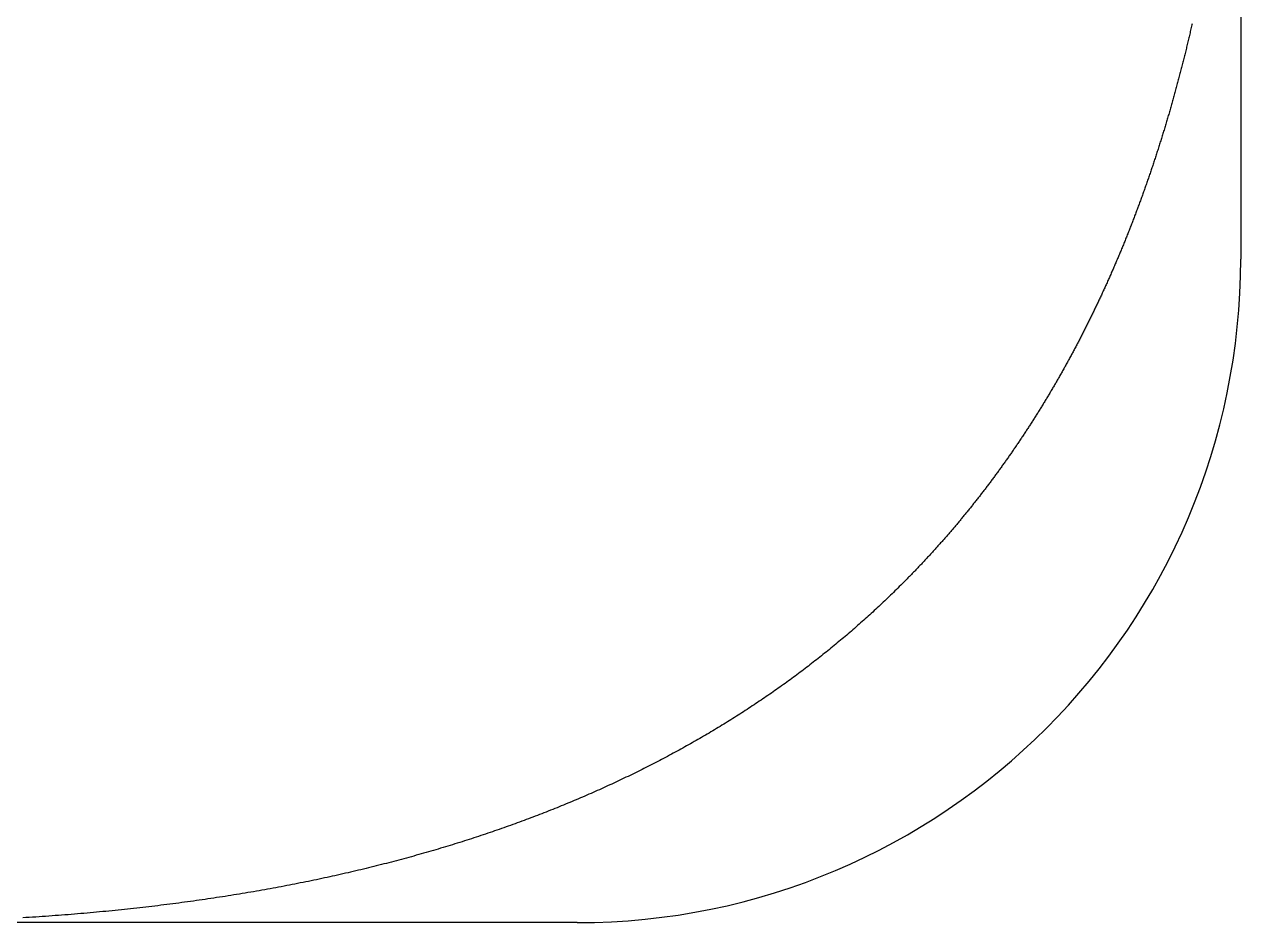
# Model space of a CAD drawing. Extents: x -14 to 315, y -179 to 16.
# Drawn here: x 51.75 to 73.75, y -178.5 to -162.26 of the extents above; entities that cross this region are included whole.
import ezdxf

# ---------------------------------------------------------------- set-up
doc = ezdxf.new("R2010")
doc.units = 0
doc.layers.add('BLACK', color=7, linetype='CONTINUOUS')

msp = doc.modelspace()

# ---------------------------------------------------------------- linework, layer by layer
at = {"layer": 'BLACK', "linetype": 'CONTINUOUS'}
for p, q in [((73.75, -125.5), (73.75, -166.5)), ((72.844681, -162.362468), (72.839236, -162.385985)), ((72.850109, -162.338933), (72.844681, -162.362468)), ((72.855525, -162.315366), (72.850109, -162.338933)), ((72.860923, -162.291782), (72.855525, -162.315366)), ((72.866309, -162.268165), (72.860923, -162.291782)), ((72.871678, -162.244531), (72.866309, -162.268165)), ((72.789577, -162.596492), (72.783984, -162.619763)), ((72.795153, -162.573204), (72.789577, -162.596492)), ((72.800715, -162.549884), (72.795153, -162.573204)), ((72.806262, -162.526547), (72.800715, -162.549884)), ((72.811795, -162.503178), (72.806262, -162.526547)), ((72.817312, -162.479792), (72.811795, -162.503178)), ((72.822816, -162.456374), (72.817312, -162.479792)), ((72.828304, -162.432938), (72.822816, -162.456374)), ((72.833778, -162.40947), (72.828304, -162.432938)), ((72.839236, -162.385985), (72.833778, -162.40947)), ((72.738725, -162.805021), (72.733003, -162.828065)), ((72.744434, -162.781946), (72.738725, -162.805021)), ((72.750128, -162.758853), (72.744434, -162.781946)), ((72.755808, -162.735729), (72.750128, -162.758853)), ((72.761472, -162.712587), (72.755808, -162.735729)), ((72.767123, -162.689414), (72.761472, -162.712587)), ((72.772757, -162.666224), (72.767123, -162.689414)), ((72.778379, -162.643002), (72.772757, -162.666224)), ((72.783984, -162.619763), (72.778379, -162.643002)), ((72.680837, -163.03441), (72.674969, -163.057213)), ((72.686692, -163.011576), (72.680837, -163.03441)), ((72.692531, -162.988725), (72.686692, -163.011576)), ((72.698357, -162.965843), (72.692531, -162.988725)), ((72.704167, -162.942944), (72.698357, -162.965843)), ((72.709964, -162.920014), (72.704167, -162.942944)), ((72.715744, -162.897066), (72.709964, -162.920014)), ((72.721512, -162.874088), (72.715744, -162.897066)), ((72.727264, -162.851092), (72.721512, -162.874088)), ((72.733003, -162.828065), (72.727264, -162.851092)), ((72.6275, -163.238804), (72.6215, -163.261398)), ((72.633483, -163.216192), (72.6275, -163.238804)), ((72.639454, -163.193549), (72.633483, -163.216192)), ((72.645408, -163.170889), (72.639454, -163.193549)), ((72.65135, -163.148199), (72.645408, -163.170889)), ((72.657276, -163.125492), (72.65135, -163.148199)), ((72.663189, -163.102754), (72.657276, -163.125492)), ((72.669085, -163.079999), (72.663189, -163.102754)), ((72.674969, -163.057213), (72.669085, -163.079999)), ((72.566867, -163.463654), (72.560724, -163.486013)), ((72.572994, -163.441278), (72.566867, -163.463654)), ((72.579108, -163.418873), (72.572994, -163.441278)), ((72.585206, -163.39645), (72.579108, -163.418873)), ((72.591292, -163.373997), (72.585206, -163.39645)), ((72.597362, -163.351528), (72.591292, -163.373997)), ((72.603419, -163.329028), (72.597362, -163.351528)), ((72.60946, -163.30651), (72.603419, -163.329028)), ((72.615488, -163.283963), (72.60946, -163.30651)), ((72.6215, -163.261398), (72.615488, -163.283963)), ((72.504803, -163.686154), (72.498518, -163.708279)), ((72.511073, -163.664012), (72.504803, -163.686154)), ((72.51733, -163.641841), (72.511073, -163.664012)), ((72.523571, -163.619652), (72.51733, -163.641841)), ((72.5298, -163.597434), (72.523571, -163.619652)), ((72.536012, -163.575199), (72.5298, -163.597434)), ((72.542212, -163.552935), (72.536012, -163.575199)), ((72.548396, -163.530653), (72.542212, -163.552935)), ((72.554568, -163.508341), (72.548396, -163.530653)), ((72.560724, -163.486013), (72.554568, -163.508341)), ((72.441319, -163.906329), (72.434892, -163.928223)), ((72.44773, -163.884419), (72.441319, -163.906329)), ((72.454129, -163.862479), (72.44773, -163.884419)), ((72.460512, -163.840522), (72.454129, -163.862479)), ((72.466883, -163.818537), (72.460512, -163.840522)), ((72.473237, -163.796534), (72.466883, -163.818537)), ((72.47958, -163.774502), (72.473237, -163.796534)), ((72.485906, -163.752453), (72.47958, -163.774502)), ((72.49222, -163.730374), (72.485906, -163.752453)), ((72.498518, -163.708279), (72.49222, -163.730374)), ((72.376423, -164.124206), (72.369856, -164.145871)), ((72.382975, -164.102524), (72.376423, -164.124206)), ((72.389515, -164.080813), (72.382975, -164.102524)), ((72.396039, -164.059086), (72.389515, -164.080813)), ((72.402551, -164.037329), (72.396039, -164.059086)), ((72.409046, -164.015556), (72.402551, -164.037329)), ((72.41553, -163.993754), (72.409046, -164.015556)), ((72.421997, -163.971935), (72.41553, -163.993754)), ((72.428453, -163.950088), (72.421997, -163.971935)), ((72.434892, -163.928223), (72.428453, -163.950088)), ((72.310125, -164.339808), (72.303418, -164.361247)), ((72.316817, -164.318353), (72.310125, -164.339808)), ((72.323497, -164.296869), (72.316817, -164.318353)), ((72.330161, -164.275368), (72.323497, -164.296869)), ((72.336812, -164.253839), (72.330161, -164.275368)), ((72.343448, -164.232293), (72.336812, -164.253839)), ((72.350072, -164.210718), (72.343448, -164.232293)), ((72.35668, -164.189127), (72.350072, -164.210718)), ((72.363276, -164.167507), (72.35668, -164.189127)), ((72.369856, -164.145871), (72.363276, -164.167507)), ((72.235586, -164.574378), (72.228728, -164.595566)), ((72.242433, -164.553163), (72.235586, -164.574378)), ((72.249264, -164.531931), (72.242433, -164.553163)), ((72.256082, -164.51067), (72.249264, -164.531931)), ((72.262886, -164.489394), (72.256082, -164.51067)), ((72.269677, -164.468089), (72.262886, -164.489394)), ((72.276452, -164.446768), (72.269677, -164.468089)), ((72.283215, -164.425419), (72.276452, -164.446768)), ((72.289963, -164.404052), (72.283215, -164.425419)), ((72.296698, -164.382658), (72.289963, -164.404052)), ((72.303418, -164.361247), (72.296698, -164.382658)), ((72.16637, -164.785288), (72.159373, -164.806255)), ((72.173355, -164.764293), (72.16637, -164.785288)), ((72.180324, -164.743282), (72.173355, -164.764293)), ((72.187281, -164.722244), (72.180324, -164.743282)), ((72.194222, -164.701189), (72.187281, -164.722244)), ((72.201152, -164.680106), (72.194222, -164.701189)), ((72.208066, -164.659007), (72.201152, -164.680106)), ((72.214967, -164.63788), (72.208066, -164.659007)), ((72.221854, -164.616737), (72.214967, -164.63788)), ((72.228728, -164.595566), (72.221854, -164.616737)), ((72.088642, -165.014749), (72.081493, -165.035481)), ((72.095776, -164.994), (72.088642, -165.014749)), ((72.102898, -164.973225), (72.095776, -164.994)), ((72.110005, -164.952432), (72.102898, -164.973225)), ((72.117099, -164.931613), (72.110005, -164.952432)), ((72.124178, -164.910777), (72.117099, -164.931613)), ((72.131246, -164.889914), (72.124178, -164.910777)), ((72.138297, -164.869035), (72.131246, -164.889914)), ((72.145337, -164.848128), (72.138297, -164.869035)), ((72.152361, -164.827205), (72.145337, -164.848128)), ((72.159373, -164.806255), (72.152361, -164.827205)), ((72.016542, -165.221073), (72.009256, -165.24159)), ((72.023813, -165.20054), (72.016542, -165.221073)), ((72.031071, -165.179981), (72.023813, -165.20054)), ((72.038315, -165.159405), (72.031071, -165.179981)), ((72.045546, -165.138802), (72.038315, -165.159405)), ((72.052762, -165.118184), (72.045546, -165.138802)), ((72.059966, -165.097538), (72.052762, -165.118184)), ((72.067155, -165.076876), (72.059966, -165.097538)), ((72.074332, -165.056187), (72.067155, -165.076876)), ((72.081493, -165.035481), (72.074332, -165.056187)), ((71.935658, -165.445554), (71.928225, -165.465831)), ((71.94308, -165.425251), (71.935658, -165.445554)), ((71.950486, -165.404932), (71.94308, -165.425251)), ((71.957881, -165.384586), (71.950486, -165.404932)), ((71.96526, -165.364224), (71.957881, -165.384586)), ((71.972628, -165.343836), (71.96526, -165.364224)), ((71.97998, -165.323432), (71.972628, -165.343836)), ((71.98732, -165.303001), (71.97998, -165.323432)), ((71.994645, -165.282553), (71.98732, -165.303001)), ((72.001958, -165.26208), (71.994645, -165.282553)), ((72.009256, -165.24159), (72.001958, -165.26208)), ((71.853137, -165.667465), (71.845553, -165.687515)), ((71.860706, -165.647398), (71.853137, -165.667465)), ((71.868263, -165.627306), (71.860706, -165.647398)), ((71.875804, -165.607198), (71.868263, -165.627306)), ((71.883334, -165.587064), (71.875804, -165.607198)), ((71.890849, -165.566914), (71.883334, -165.587064)), ((71.898352, -165.546738), (71.890849, -165.566914)), ((71.905839, -165.526545), (71.898352, -165.546738)), ((71.913315, -165.506327), (71.905839, -165.526545)), ((71.920776, -165.486092), (71.913315, -165.506327)), ((71.928225, -165.465831), (71.920776, -165.486092)), ((71.768983, -165.886845), (71.761253, -165.906662)), ((71.776702, -165.867003), (71.768983, -165.886845)), ((71.784405, -165.847145), (71.776702, -165.867003)), ((71.792096, -165.827262), (71.784405, -165.847145)), ((71.799772, -165.807363), (71.792096, -165.827262)), ((71.807437, -165.787438), (71.799772, -165.807363)), ((71.815087, -165.767497), (71.807437, -165.787438)), ((71.822724, -165.74753), (71.815087, -165.767497)), ((71.830347, -165.727548), (71.822724, -165.74753)), ((71.837958, -165.707539), (71.830347, -165.727548)), ((71.845553, -165.687515), (71.837958, -165.707539)), ((71.683208, -166.103716), (71.67533, -166.123311)), ((71.691072, -166.084106), (71.683208, -166.103716)), ((71.698924, -166.06447), (71.691072, -166.084106)), ((71.706761, -166.044818), (71.698924, -166.06447)), ((71.714587, -166.025141), (71.706761, -166.044818)), ((71.722397, -166.005448), (71.714587, -166.025141)), ((71.730196, -165.98573), (71.722397, -166.005448)), ((71.737979, -165.965996), (71.730196, -165.98573)), ((71.745751, -165.946237), (71.737979, -165.965996)), ((71.753508, -165.926462), (71.745751, -165.946237)), ((71.761253, -165.906662), (71.753508, -165.926462)), ((71.587793, -166.337485), (71.579754, -166.356836)), ((71.595816, -166.318118), (71.587793, -166.337485)), ((71.603828, -166.298726), (71.595816, -166.318118)), ((71.611825, -166.279319), (71.603828, -166.298726)), ((71.619811, -166.259887), (71.611825, -166.279319)), ((71.627781, -166.240439), (71.619811, -166.259887)), ((71.63574, -166.220966), (71.627781, -166.240439)), ((71.643684, -166.201478), (71.63574, -166.220966)), ((71.651616, -166.181964), (71.643684, -166.201478)), ((71.659533, -166.162435), (71.651616, -166.181964)), ((71.667439, -166.142881), (71.659533, -166.162435)), ((71.67533, -166.123311), (71.667439, -166.142881)), ((71.498646, -166.549221), (71.490463, -166.568347)), ((71.506817, -166.53007), (71.498646, -166.549221)), ((71.514973, -166.510904), (71.506817, -166.53007)), ((71.523118, -166.491714), (71.514973, -166.510904)), ((71.531248, -166.472507), (71.523118, -166.491714)), ((71.539367, -166.453277), (71.531248, -166.472507)), ((71.54747, -166.434031), (71.539367, -166.453277)), ((71.555562, -166.41476), (71.54747, -166.434031)), ((71.563638, -166.395474), (71.555562, -166.41476)), ((71.571704, -166.376163), (71.563638, -166.395474)), ((71.579754, -166.356836), (71.571704, -166.376163)), ((71.399569, -166.777452), (71.391228, -166.796341)), ((71.407899, -166.75854), (71.399569, -166.777452)), ((71.416214, -166.739612), (71.407899, -166.75854)), ((71.424517, -166.72066), (71.416214, -166.739612)), ((71.432806, -166.701692), (71.424517, -166.72066)), ((71.441083, -166.6827), (71.432806, -166.701692)), ((71.449345, -166.663693), (71.441083, -166.6827)), ((71.457596, -166.644662), (71.449345, -166.663693)), ((71.465832, -166.625615), (71.457596, -166.644662)), ((71.474056, -166.606544), (71.465832, -166.625615)), ((71.482265, -166.587458), (71.474056, -166.606544)), ((71.490463, -166.568347), (71.482265, -166.587458)), ((71.307081, -166.984172), (71.298593, -167.002849)), ((71.315554, -166.965478), (71.307081, -166.984172)), ((71.324016, -166.946762), (71.315554, -166.965478)), ((71.332462, -166.92803), (71.324016, -166.946762)), ((71.340898, -166.909274), (71.332462, -166.92803)), ((71.349318, -166.890503), (71.340898, -166.909274)), ((71.357727, -166.871708), (71.349318, -166.890503)), ((71.366121, -166.852898), (71.357727, -166.871708)), ((71.374504, -166.834064), (71.366121, -166.852898)), ((71.382871, -166.815214), (71.374504, -166.834064)), ((71.391228, -166.796341), (71.382871, -166.815214)), ((71.20437, -167.207003), (71.195725, -167.225449)), ((71.213001, -167.188541), (71.20437, -167.207003)), ((71.22162, -167.170057), (71.213001, -167.188541)), ((71.230224, -167.151557), (71.22162, -167.170057)), ((71.238817, -167.133035), (71.230224, -167.151557)), ((71.247395, -167.114496), (71.238817, -167.133035)), ((71.255962, -167.095935), (71.247395, -167.114496)), ((71.264514, -167.077358), (71.255962, -167.095935)), ((71.273054, -167.058758), (71.264514, -167.077358)), ((71.28158, -167.040143), (71.273054, -167.058758)), ((71.290094, -167.021504), (71.28158, -167.040143)), ((71.298593, -167.002849), (71.290094, -167.021504)), ((71.099772, -167.427069), (71.09097, -167.445286)), ((71.10856, -167.408837), (71.099772, -167.427069)), ((71.117336, -167.390582), (71.10856, -167.408837)), ((71.126097, -167.372312), (71.117336, -167.390582)), ((71.134847, -167.354019), (71.126097, -167.372312)), ((71.143583, -167.33571), (71.134847, -167.354019)), ((71.152307, -167.317379), (71.143583, -167.33571)), ((71.161016, -167.299033), (71.152307, -167.317379)), ((71.169713, -167.280664), (71.161016, -167.299033)), ((71.178396, -167.262279), (71.169713, -167.280664)), ((71.187068, -167.243872), (71.178396, -167.262279)), ((71.195725, -167.225449), (71.187068, -167.243872)), ((70.993292, -167.644406), (70.984333, -167.662397)), ((71.002236, -167.6264), (70.993292, -167.644406)), ((71.011169, -167.608371), (71.002236, -167.6264)), ((71.020087, -167.590327), (71.011169, -167.608371)), ((71.028994, -167.572261), (71.020087, -167.590327)), ((71.037886, -167.55418), (71.028994, -167.572261)), ((71.046767, -167.536077), (71.037886, -167.55418)), ((71.055633, -167.517958), (71.046767, -167.536077)), ((71.064487, -167.499816), (71.055633, -167.517958)), ((71.073327, -167.48166), (71.064487, -167.499816)), ((71.082156, -167.463481), (71.073327, -167.48166)), ((71.09097, -167.445286), (71.082156, -167.463481)), ((70.875819, -167.876816), (70.866692, -167.894562)), ((70.884934, -167.859048), (70.875819, -167.876816)), ((70.894035, -167.841265), (70.884934, -167.859048)), ((70.903124, -167.82346), (70.894035, -167.841265)), ((70.912199, -167.80564), (70.903124, -167.82346)), ((70.921262, -167.787798), (70.912199, -167.80564)), ((70.93031, -167.769941), (70.921262, -167.787798)), ((70.939348, -167.752062), (70.93031, -167.769941)), ((70.94837, -167.734167), (70.939348, -167.752062)), ((70.957381, -167.716251), (70.94837, -167.734167)), ((70.966378, -167.69832), (70.957381, -167.716251)), ((70.975363, -167.680366), (70.966378, -167.69832)), ((70.984333, -167.662397), (70.975363, -167.680366)), ((70.765431, -168.088578), (70.756149, -168.106104)), ((70.774703, -168.07103), (70.765431, -168.088578)), ((70.783959, -168.053467), (70.774703, -168.07103)), ((70.793204, -168.035883), (70.783959, -168.053467)), ((70.802435, -168.018284), (70.793204, -168.035883)), ((70.811654, -168.000663), (70.802435, -168.018284)), ((70.820859, -167.983027), (70.811654, -168.000663)), ((70.830052, -167.96537), (70.820859, -167.983027)), ((70.839231, -167.947697), (70.830052, -167.96537)), ((70.848398, -167.930003), (70.839231, -167.947697)), ((70.857551, -167.912293), (70.848398, -167.930003)), ((70.866692, -167.894562), (70.857551, -167.912293)), ((70.643734, -168.315024), (70.634281, -168.332318)), ((70.653172, -168.297715), (70.643734, -168.315024)), ((70.662599, -168.280385), (70.653172, -168.297715)), ((70.672012, -168.263039), (70.662599, -168.280385)), ((70.681413, -168.245673), (70.672012, -168.263039)), ((70.6908, -168.228292), (70.681413, -168.245673)), ((70.700175, -168.21089), (70.6908, -168.228292)), ((70.709536, -168.193472), (70.700175, -168.21089)), ((70.718885, -168.176034), (70.709536, -168.193472)), ((70.728219, -168.15858), (70.718885, -168.176034)), ((70.737543, -168.141105), (70.728219, -168.15858)), ((70.746851, -168.123615), (70.737543, -168.141105)), ((70.756149, -168.106104), (70.746851, -168.123615)), ((70.52945, -168.521355), (70.519841, -168.538435)), ((70.539044, -168.50426), (70.52945, -168.521355)), ((70.548627, -168.487145), (70.539044, -168.50426)), ((70.558195, -168.470014), (70.548627, -168.487145)), ((70.567752, -168.452864), (70.558195, -168.470014)), ((70.577295, -168.435698), (70.567752, -168.452864)), ((70.586825, -168.418511), (70.577295, -168.435698)), ((70.596342, -168.401309), (70.586825, -168.418511)), ((70.605847, -168.384087), (70.596342, -168.401309)), ((70.615337, -168.36685), (70.605847, -168.384087)), ((70.624816, -168.349591), (70.615337, -168.36685)), ((70.634281, -168.332318), (70.624816, -168.349591)), ((70.403534, -168.741997), (70.393758, -168.758845)), ((70.413298, -168.725129), (70.403534, -168.741997)), ((70.423048, -168.708246), (70.413298, -168.725129)), ((70.432787, -168.691343), (70.423048, -168.708246)), ((70.442511, -168.674425), (70.432787, -168.691343)), ((70.452223, -168.657486), (70.442511, -168.674425)), ((70.461921, -168.640533), (70.452223, -168.657486)), ((70.471608, -168.62356), (70.461921, -168.640533)), ((70.48128, -168.606571), (70.471608, -168.62356)), ((70.49094, -168.589562), (70.48128, -168.606571)), ((70.500586, -168.572538), (70.49094, -168.589562)), ((70.510221, -168.555494), (70.500586, -168.572538)), ((70.519841, -168.538435), (70.510221, -168.555494)), ((70.265482, -168.9763), (70.255524, -168.992905)), ((70.275427, -168.959676), (70.265482, -168.9763)), ((70.285359, -168.943037), (70.275427, -168.959676)), ((70.295279, -168.926378), (70.285359, -168.943037)), ((70.305185, -168.909704), (70.295279, -168.926378)), ((70.315079, -168.89301), (70.305185, -168.909704)), ((70.324958, -168.876302), (70.315079, -168.89301)), ((70.334826, -168.859573), (70.324958, -168.876302)), ((70.34468, -168.84283), (70.334826, -168.859573)), ((70.354522, -168.826067), (70.34468, -168.84283)), ((70.36435, -168.809289), (70.354522, -168.826067)), ((70.374166, -168.792491), (70.36435, -168.809289)), ((70.383968, -168.775678), (70.374166, -168.792491)), ((70.393758, -168.758845), (70.383968, -168.775678)), ((70.135014, -169.190834), (70.124886, -169.207218)), ((70.145127, -169.174435), (70.135014, -169.190834)), ((70.155228, -169.158017), (70.145127, -169.174435)), ((70.165316, -169.141584), (70.155228, -169.158017)), ((70.175391, -169.125131), (70.165316, -169.141584)), ((70.185453, -169.108664), (70.175391, -169.125131)), ((70.195502, -169.092178), (70.185453, -169.108664)), ((70.205538, -169.075676), (70.195502, -169.092178)), ((70.215562, -169.059156), (70.205538, -169.075676)), ((70.225571, -169.04262), (70.215562, -169.059156)), ((70.235569, -169.026064), (70.225571, -169.04262)), ((70.245552, -169.009494), (70.235569, -169.026064)), ((70.255524, -168.992905), (70.245552, -169.009494)), ((70.00235, -169.402488), (69.992054, -169.41865)), ((70.012633, -169.386308), (70.00235, -169.402488)), ((70.022902, -169.370112), (70.012633, -169.386308)), ((70.03316, -169.353898), (70.022902, -169.370112)), ((70.043403, -169.337669), (70.03316, -169.353898)), ((70.053634, -169.321421), (70.043403, -169.337669)), ((70.063852, -169.305158), (70.053634, -169.321421)), ((70.074057, -169.288876), (70.063852, -169.305158)), ((70.084248, -169.272579), (70.074057, -169.288876)), ((70.094428, -169.256263), (70.084248, -169.272579)), ((70.104593, -169.239932), (70.094428, -169.256263)), ((70.114747, -169.223582), (70.104593, -169.239932)), ((70.124886, -169.207218), (70.114747, -169.223582)), ((69.857023, -169.627243), (69.846546, -169.643171)), ((69.867489, -169.611297), (69.857023, -169.627243)), ((69.87794, -169.595336), (69.867489, -169.611297)), ((69.88838, -169.579356), (69.87794, -169.595336)), ((69.898805, -169.563361), (69.88838, -169.579356)), ((69.909219, -169.547348), (69.898805, -169.563361)), ((69.919618, -169.531321), (69.909219, -169.547348)), ((69.930006, -169.515274), (69.919618, -169.531321)), ((69.940379, -169.499213), (69.930006, -169.515274)), ((69.950741, -169.483133), (69.940379, -169.499213)), ((69.961088, -169.467039), (69.950741, -169.483133)), ((69.971424, -169.450925), (69.961088, -169.467039)), ((69.981745, -169.434797), (69.971424, -169.450925)), ((69.992054, -169.41865), (69.981745, -169.434797)), ((69.709143, -169.848745), (69.698483, -169.864442)), ((69.719791, -169.833029), (69.709143, -169.848745)), ((69.730425, -169.817299), (69.719791, -169.833029)), ((69.741048, -169.801551), (69.730425, -169.817299)), ((69.751656, -169.785788), (69.741048, -169.801551)), ((69.762252, -169.770007), (69.751656, -169.785788)), ((69.772833, -169.754211), (69.762252, -169.770007)), ((69.783403, -169.738397), (69.772833, -169.754211)), ((69.793959, -169.722568), (69.783403, -169.738397)), ((69.804503, -169.706721), (69.793959, -169.722568)), ((69.815033, -169.690859), (69.804503, -169.706721)), ((69.825551, -169.674979), (69.815033, -169.690859)), ((69.836054, -169.659084), (69.825551, -169.674979)), ((69.846546, -169.643171), (69.836054, -169.659084)), ((69.558702, -170.067036), (69.547859, -170.082506)), ((69.569533, -170.051549), (69.558702, -170.067036)), ((69.580351, -170.036047), (69.569533, -170.051549)), ((69.591156, -170.020527), (69.580351, -170.036047)), ((69.601947, -170.004992), (69.591156, -170.020527)), ((69.612726, -169.98944), (69.601947, -170.004992)), ((69.623491, -169.973873), (69.612726, -169.98944)), ((69.634244, -169.958288), (69.623491, -169.973873)), ((69.644982, -169.942689), (69.634244, -169.958288)), ((69.655709, -169.927071), (69.644982, -169.942689)), ((69.666422, -169.911439), (69.655709, -169.927071)), ((69.677122, -169.895789), (69.666422, -169.911439)), ((69.687808, -169.880125), (69.677122, -169.895789)), ((69.698483, -169.864442), (69.687808, -169.880125)), ((69.394665, -170.297406), (69.383623, -170.312637)), ((69.405692, -170.282161), (69.394665, -170.297406)), ((69.416707, -170.266898), (69.405692, -170.282161)), ((69.427708, -170.251621), (69.416707, -170.266898)), ((69.438697, -170.236327), (69.427708, -170.251621)), ((69.449672, -170.221018), (69.438697, -170.236327)), ((69.460635, -170.205691), (69.449672, -170.221018)), ((69.471583, -170.19035), (69.460635, -170.205691)), ((69.482519, -170.174991), (69.471583, -170.19035)), ((69.493441, -170.159618), (69.482519, -170.174991)), ((69.504352, -170.144227), (69.493441, -170.159618)), ((69.515247, -170.128822), (69.504352, -170.144227)), ((69.526131, -170.113399), (69.515247, -170.128822)), ((69.537001, -170.097961), (69.526131, -170.113399)), ((69.547859, -170.082506), (69.537001, -170.097961)), ((69.238892, -170.509183), (69.227666, -170.524192)), ((69.250104, -170.494159), (69.238892, -170.509183)), ((69.261303, -170.479118), (69.250104, -170.494159)), ((69.272489, -170.464063), (69.261303, -170.479118)), ((69.283662, -170.448991), (69.272489, -170.464063)), ((69.294821, -170.433905), (69.283662, -170.448991)), ((69.305968, -170.418801), (69.294821, -170.433905)), ((69.317101, -170.403683), (69.305968, -170.418801)), ((69.328221, -170.388548), (69.317101, -170.403683)), ((69.339328, -170.373398), (69.328221, -170.388548)), ((69.350422, -170.358231), (69.339328, -170.373398)), ((69.361502, -170.343049), (69.350422, -170.358231)), ((69.37257, -170.32785), (69.361502, -170.343049)), ((69.383623, -170.312637), (69.37257, -170.32785)), ((69.069117, -170.732666), (69.057693, -170.747439)), ((69.080528, -170.717875), (69.069117, -170.732666)), ((69.091926, -170.703071), (69.080528, -170.717875)), ((69.103311, -170.68825), (69.091926, -170.703071)), ((69.114682, -170.673414), (69.103311, -170.68825)), ((69.12604, -170.658561), (69.114682, -170.673414)), ((69.137384, -170.643694), (69.12604, -170.658561)), ((69.148716, -170.628811), (69.137384, -170.643694)), ((69.160034, -170.613913), (69.148716, -170.628811)), ((69.17134, -170.598998), (69.160034, -170.613913)), ((69.182631, -170.584068), (69.17134, -170.598998)), ((69.19391, -170.569122), (69.182631, -170.584068)), ((69.205175, -170.554161), (69.19391, -170.569122)), ((69.216427, -170.539184), (69.205175, -170.554161)), ((69.227666, -170.524192), (69.216427, -170.539184)), ((68.896353, -170.952655), (68.884728, -170.967198)), ((68.907964, -170.938097), (68.896353, -170.952655)), ((68.919562, -170.923523), (68.907964, -170.938097)), ((68.931145, -170.908935), (68.919562, -170.923523)), ((68.942717, -170.89433), (68.931145, -170.908935)), ((68.954274, -170.879711), (68.942717, -170.89433)), ((68.965819, -170.865075), (68.954274, -170.879711)), ((68.977349, -170.850425), (68.965819, -170.865075)), ((68.988867, -170.835759), (68.977349, -170.850425)), ((69.000371, -170.821078), (68.988867, -170.835759)), ((69.011862, -170.806381), (69.000371, -170.821078)), ((69.023339, -170.791669), (69.011862, -170.806381)), ((69.034804, -170.776941), (69.023339, -170.791669)), ((69.046255, -170.762198), (69.034804, -170.776941)), ((69.057693, -170.747439), (69.046255, -170.762198)), ((68.720582, -171.169198), (68.708757, -171.183512)), ((68.732394, -171.154868), (68.720582, -171.169198)), ((68.744192, -171.140523), (68.732394, -171.154868)), ((68.755978, -171.126163), (68.744192, -171.140523)), ((68.767749, -171.111788), (68.755978, -171.126163)), ((68.779508, -171.097397), (68.767749, -171.111788)), ((68.791252, -171.082992), (68.779508, -171.097397)), ((68.802984, -171.06857), (68.791252, -171.082992)), ((68.814702, -171.054135), (68.802984, -171.06857)), ((68.826407, -171.039683), (68.814702, -171.054135)), ((68.838097, -171.025217), (68.826407, -171.039683)), ((68.849776, -171.010735), (68.838097, -171.025217)), ((68.86144, -170.996238), (68.849776, -171.010735)), ((68.873091, -170.981726), (68.86144, -170.996238)), ((68.884728, -170.967198), (68.873091, -170.981726)), ((68.529756, -171.396426), (68.517715, -171.4105)), ((68.541784, -171.382336), (68.529756, -171.396426)), ((68.553799, -171.368232), (68.541784, -171.382336)), ((68.5658, -171.354113), (68.553799, -171.368232)), ((68.577787, -171.339979), (68.5658, -171.354113)), ((68.589761, -171.32583), (68.577787, -171.339979)), ((68.601721, -171.311666), (68.589761, -171.32583)), ((68.613668, -171.297487), (68.601721, -171.311666)), ((68.625601, -171.283293), (68.613668, -171.297487)), ((68.637521, -171.269083), (68.625601, -171.283293)), ((68.649427, -171.254859), (68.637521, -171.269083)), ((68.66132, -171.24062), (68.649427, -171.254859)), ((68.673199, -171.226366), (68.66132, -171.24062)), ((68.685065, -171.212096), (68.673199, -171.226366)), ((68.696917, -171.197812), (68.685065, -171.212096)), ((68.708757, -171.183512), (68.696917, -171.197812)), ((68.347707, -171.60598), (68.335461, -171.619832)), ((68.359939, -171.592114), (68.347707, -171.60598)), ((68.372157, -171.578232), (68.359939, -171.592114)), ((68.384362, -171.564336), (68.372157, -171.578232)), ((68.396553, -171.550425), (68.384362, -171.564336)), ((68.40873, -171.536499), (68.396553, -171.550425)), ((68.420894, -171.522559), (68.40873, -171.536499)), ((68.433044, -171.508604), (68.420894, -171.522559)), ((68.445181, -171.494633), (68.433044, -171.508604)), ((68.457304, -171.480648), (68.445181, -171.494633)), ((68.469413, -171.466648), (68.457304, -171.480648)), ((68.481509, -171.452634), (68.469413, -171.466648)), ((68.493591, -171.438604), (68.481509, -171.452634)), ((68.50566, -171.42456), (68.493591, -171.438604)), ((68.517715, -171.4105), (68.50566, -171.42456)), ((68.150133, -171.825847), (68.137667, -171.839464)), ((68.162584, -171.812215), (68.150133, -171.825847)), ((68.175022, -171.798568), (68.162584, -171.812215)), ((68.187445, -171.784907), (68.175022, -171.798568)), ((68.199856, -171.771232), (68.187445, -171.784907)), ((68.212252, -171.757541), (68.199856, -171.771232)), ((68.224635, -171.743836), (68.212252, -171.757541)), ((68.237003, -171.730117), (68.224635, -171.743836)), ((68.249359, -171.716382), (68.237003, -171.730117)), ((68.2617, -171.702634), (68.249359, -171.716382)), ((68.274028, -171.68887), (68.2617, -171.702634)), ((68.286342, -171.675092), (68.274028, -171.68887)), ((68.298642, -171.661299), (68.286342, -171.675092)), ((68.310929, -171.647491), (68.298642, -171.661299)), ((68.323202, -171.633669), (68.310929, -171.647491)), ((68.335461, -171.619832), (68.323202, -171.633669)), ((67.936344, -172.055369), (67.923644, -172.06874)), ((67.949031, -172.041983), (67.936344, -172.055369)), ((67.961704, -172.028583), (67.949031, -172.041983)), ((67.974363, -172.015169), (67.961704, -172.028583)), ((67.987008, -172.00174), (67.974363, -172.015169)), ((67.999639, -171.988296), (67.987008, -172.00174)), ((68.012256, -171.974839), (67.999639, -171.988296)), ((68.02486, -171.961366), (68.012256, -171.974839)), ((68.037449, -171.94788), (68.02486, -171.961366)), ((68.050025, -171.934378), (68.037449, -171.94788)), ((68.062587, -171.920863), (68.050025, -171.934378)), ((68.075135, -171.907333), (68.062587, -171.920863)), ((68.087669, -171.893788), (68.075135, -171.907333)), ((68.100189, -171.880229), (68.087669, -171.893788)), ((68.112696, -171.866655), (68.100189, -171.880229)), ((68.125189, -171.853067), (68.112696, -171.866655)), ((68.137667, -171.839464), (68.125189, -171.853067)), ((67.731459, -172.267589), (67.718534, -172.280732)), ((67.744369, -172.254433), (67.731459, -172.267589)), ((67.757265, -172.241262), (67.744369, -172.254433)), ((67.770148, -172.228077), (67.757265, -172.241262)), ((67.783016, -172.214877), (67.770148, -172.228077)), ((67.79587, -172.201664), (67.783016, -172.214877)), ((67.808711, -172.188436), (67.79587, -172.201664)), ((67.821537, -172.175194), (67.808711, -172.188436)), ((67.834349, -172.161937), (67.821537, -172.175194)), ((67.847147, -172.148666), (67.834349, -172.161937)), ((67.859932, -172.135381), (67.847147, -172.148666)), ((67.872702, -172.122082), (67.859932, -172.135381)), ((67.885458, -172.108768), (67.872702, -172.122082)), ((67.898201, -172.09544), (67.885458, -172.108768)), ((67.910929, -172.082097), (67.898201, -172.09544)), ((67.923644, -172.06874), (67.910929, -172.082097)), ((67.522974, -172.476167), (67.496658, -172.501985)), ((67.549232, -172.450293), (67.522974, -172.476167)), ((67.575434, -172.424362), (67.549232, -172.450293)), ((67.60158, -172.398375), (67.575434, -172.424362)), ((67.627668, -172.372331), (67.60158, -172.398375)), ((67.640691, -172.359288), (67.627668, -172.372331)), ((67.6537, -172.346231), (67.640691, -172.359288)), ((67.666695, -172.333159), (67.6537, -172.346231)), ((67.679676, -172.320074), (67.666695, -172.333159)), ((67.692643, -172.306974), (67.679676, -172.320074)), ((67.705595, -172.29386), (67.692643, -172.306974)), ((67.718534, -172.280732), (67.705595, -172.29386)), ((67.284078, -172.70651), (67.257248, -172.731825)), ((67.310851, -172.68114), (67.284078, -172.70651)), ((67.337567, -172.655715), (67.310851, -172.68114)), ((67.364225, -172.630233), (67.337567, -172.655715)), ((67.390826, -172.604695), (67.364225, -172.630233)), ((67.41737, -172.579102), (67.390826, -172.604695)), ((67.443856, -172.553452), (67.41737, -172.579102)), ((67.470286, -172.527747), (67.443856, -172.553452)), ((67.496658, -172.501985), (67.470286, -172.527747)), ((67.040521, -172.932344), (67.013168, -172.95716)), ((67.067815, -172.907472), (67.040521, -172.932344)), ((67.095051, -172.882546), (67.067815, -172.907472)), ((67.122228, -172.857564), (67.095051, -172.882546)), ((67.149348, -172.832527), (67.122228, -172.857564)), ((67.17641, -172.807435), (67.149348, -172.832527)), ((67.203413, -172.782287), (67.17641, -172.807435)), ((67.230359, -172.757084), (67.203413, -172.782287)), ((67.257248, -172.731825), (67.230359, -172.757084)), ((66.792239, -173.153714), (66.764357, -173.178038)), ((66.820061, -173.129337), (66.792239, -173.153714)), ((66.847824, -173.104904), (66.820061, -173.129337)), ((66.875528, -173.080417), (66.847824, -173.104904)), ((66.903174, -173.055876), (66.875528, -173.080417)), ((66.93076, -173.031279), (66.903174, -173.055876)), ((66.958288, -173.006628), (66.93076, -173.031279)), ((66.985757, -172.981921), (66.958288, -173.006628)), ((67.013168, -172.95716), (66.985757, -172.981921)), ((66.539166, -173.370666), (66.510748, -173.394501)), ((66.567524, -173.346777), (66.539166, -173.370666)), ((66.595822, -173.322834), (66.567524, -173.346777)), ((66.62406, -173.298837), (66.595822, -173.322834)), ((66.652239, -173.274786), (66.62406, -173.298837)), ((66.680358, -173.25068), (66.652239, -173.274786)), ((66.708417, -173.226521), (66.680358, -173.25068)), ((66.736417, -173.202306), (66.708417, -173.226521)), ((66.764357, -173.178038), (66.736417, -173.202306)), ((66.281234, -173.583238), (66.252271, -173.606589)), ((66.310135, -173.559834), (66.281234, -173.583238)), ((66.338976, -173.536377), (66.310135, -173.559834)), ((66.367756, -173.512865), (66.338976, -173.536377)), ((66.396475, -173.4893), (66.367756, -173.512865)), ((66.425134, -173.465681), (66.396475, -173.4893)), ((66.453732, -173.442008), (66.425134, -173.465681)), ((66.482271, -173.418281), (66.453732, -173.442008)), ((66.510748, -173.394501), (66.482271, -173.418281)), ((65.988852, -173.814336), (65.959274, -173.837153)), ((66.018367, -173.791467), (65.988852, -173.814336)), ((66.04782, -173.768544), (66.018367, -173.791467)), ((66.077212, -173.745567), (66.04782, -173.768544)), ((66.106542, -173.722538), (66.077212, -173.745567)), ((66.13581, -173.699455), (66.106542, -173.722538)), ((66.165018, -173.676319), (66.13581, -173.699455)), ((66.194163, -173.653129), (66.165018, -173.676319)), ((66.223248, -173.629885), (66.194163, -173.653129)), ((66.252271, -173.606589), (66.223248, -173.629885)), ((65.720412, -174.017775), (65.690272, -174.040115)), ((65.750489, -173.995383), (65.720412, -174.017775)), ((65.780503, -173.972938), (65.750489, -173.995383)), ((65.810454, -173.950439), (65.780503, -173.972938)), ((65.840343, -173.927888), (65.810454, -173.950439)), ((65.870169, -173.905284), (65.840343, -173.927888)), ((65.899933, -173.882627), (65.870169, -173.905284)), ((65.929635, -173.859916), (65.899933, -173.882627)), ((65.959274, -173.837153), (65.929635, -173.859916)), ((65.416158, -174.238798), (65.385382, -174.260611)), ((65.44687, -174.216932), (65.416158, -174.238798)), ((65.477518, -174.195015), (65.44687, -174.216932)), ((65.508103, -174.173044), (65.477518, -174.195015)), ((65.538623, -174.151021), (65.508103, -174.173044)), ((65.56908, -174.128945), (65.538623, -174.151021)), ((65.599473, -174.106817), (65.56908, -174.128945)), ((65.629802, -174.084636), (65.599473, -174.106817)), ((65.660069, -174.062402), (65.629802, -174.084636)), ((65.690272, -174.040115), (65.660069, -174.062402)), ((65.074066, -174.475854), (65.042576, -174.497091)), ((65.10549, -174.454565), (65.074066, -174.475854)), ((65.136849, -174.433224), (65.10549, -174.454565)), ((65.168143, -174.411831), (65.136849, -174.433224)), ((65.199371, -174.390385), (65.168143, -174.411831)), ((65.230535, -174.368887), (65.199371, -174.390385)), ((65.261634, -174.347337), (65.230535, -174.368887)), ((65.292668, -174.325734), (65.261634, -174.347337)), ((65.323637, -174.304079), (65.292668, -174.325734)), ((65.354542, -174.282371), (65.323637, -174.304079)), ((65.385382, -174.260611), (65.354542, -174.282371)), ((64.756199, -174.68587), (64.724047, -174.706585)), ((64.788284, -174.665103), (64.756199, -174.68587)), ((64.820302, -174.644284), (64.788284, -174.665103)), ((64.852254, -174.623413), (64.820302, -174.644284)), ((64.88414, -174.60249), (64.852254, -174.623413)), ((64.915959, -174.581514), (64.88414, -174.60249)), ((64.947712, -174.560487), (64.915959, -174.581514)), ((64.979399, -174.539407), (64.947712, -174.560487)), ((65.01102, -174.518275), (64.979399, -174.539407)), ((65.042576, -174.497091), (65.01102, -174.518275)), ((64.398827, -174.910872), (64.365932, -174.931015)), ((64.431654, -174.890677), (64.398827, -174.910872)), ((64.464413, -174.870431), (64.431654, -174.890677)), ((64.497104, -174.850132), (64.464413, -174.870431)), ((64.529727, -174.829781), (64.497104, -174.850132)), ((64.562282, -174.809379), (64.529727, -174.829781)), ((64.59477, -174.788924), (64.562282, -174.809379)), ((64.62719, -174.768417), (64.59477, -174.788924)), ((64.659543, -174.747859), (64.62719, -174.768417)), ((64.691829, -174.727248), (64.659543, -174.747859)), ((64.724047, -174.706585), (64.691829, -174.727248)), ((64.033197, -175.129587), (63.999542, -175.149159)), ((64.066782, -175.109964), (64.033197, -175.129587)), ((64.100298, -175.090288), (64.066782, -175.109964)), ((64.133744, -175.070561), (64.100298, -175.090288)), ((64.167121, -175.050781), (64.133744, -175.070561)), ((64.200428, -175.03095), (64.167121, -175.050781)), ((64.233667, -175.011067), (64.200428, -175.03095)), ((64.266836, -174.991132), (64.233667, -175.011067)), ((64.299937, -174.971145), (64.266836, -174.991132)), ((64.332969, -174.951106), (64.299937, -174.971145)), ((64.365932, -174.931015), (64.332969, -174.951106)), ((63.659122, -175.342023), (63.62469, -175.361023)), ((63.693483, -175.32297), (63.659122, -175.342023)), ((63.727772, -175.303865), (63.693483, -175.32297)), ((63.761991, -175.284708), (63.727772, -175.303865)), ((63.796138, -175.2655), (63.761991, -175.284708)), ((63.830215, -175.246239), (63.796138, -175.2655)), ((63.864221, -175.226927), (63.830215, -175.246239)), ((63.898157, -175.207563), (63.864221, -175.226927)), ((63.932022, -175.188147), (63.898157, -175.207563)), ((63.965817, -175.168679), (63.932022, -175.188147)), ((63.999542, -175.149159), (63.965817, -175.168679)), ((63.241182, -175.566606), (63.205882, -175.584983)), ((63.276409, -175.548176), (63.241182, -175.566606)), ((63.311564, -175.529695), (63.276409, -175.548176)), ((63.346645, -175.511161), (63.311564, -175.529695)), ((63.381653, -175.492576), (63.346645, -175.511161)), ((63.41659, -175.473938), (63.381653, -175.492576)), ((63.451453, -175.455249), (63.41659, -175.473938)), ((63.486244, -175.436508), (63.451453, -175.455249)), ((63.520964, -175.417715), (63.486244, -175.436508)), ((63.555611, -175.398869), (63.520964, -175.417715)), ((63.590186, -175.379972), (63.555611, -175.398869)), ((63.62469, -175.361023), (63.590186, -175.379972)), ((62.812701, -175.783698), (62.77651, -175.801451)), ((62.848817, -175.765894), (62.812701, -175.783698)), ((62.884858, -175.748037), (62.848817, -175.765894)), ((62.920824, -175.730129), (62.884858, -175.748037)), ((62.956716, -175.712168), (62.920824, -175.730129)), ((62.992533, -175.694155), (62.956716, -175.712168)), ((63.028276, -175.67609), (62.992533, -175.694155)), ((63.063945, -175.657972), (63.028276, -175.67609)), ((63.09954, -175.639803), (63.063945, -175.657972)), ((63.135061, -175.621582), (63.09954, -175.639803)), ((63.170508, -175.603308), (63.135061, -175.621582)), ((63.205882, -175.584983), (63.170508, -175.603308)), ((62.336304, -176.010398), (62.299122, -176.02747)), ((62.373409, -175.993274), (62.336304, -176.010398)), ((62.410436, -175.976097), (62.373409, -175.993274)), ((62.447387, -175.958868), (62.410436, -175.976097)), ((62.484261, -175.941587), (62.447387, -175.958868)), ((62.521058, -175.924253), (62.484261, -175.941587)), ((62.557779, -175.906867), (62.521058, -175.924253)), ((62.594424, -175.889428), (62.557779, -175.906867)), ((62.630993, -175.871937), (62.594424, -175.889428)), ((62.667485, -175.854394), (62.630993, -175.871937)), ((62.703903, -175.836798), (62.667485, -175.854394)), ((62.740244, -175.819151), (62.703903, -175.836798)), ((62.77651, -175.801451), (62.740244, -175.819151)), ((61.846859, -176.228225), (61.808658, -176.244611)), ((61.88498, -176.211785), (61.846859, -176.228225)), ((61.923022, -176.195293), (61.88498, -176.211785)), ((61.960985, -176.178748), (61.923022, -176.195293)), ((61.998869, -176.16215), (61.960985, -176.178748)), ((62.036674, -176.145499), (61.998869, -176.16215)), ((62.074401, -176.128796), (62.036674, -176.145499)), ((62.11205, -176.11204), (62.074401, -176.128796)), ((62.14962, -176.095231), (62.11205, -176.11204)), ((62.187112, -176.078369), (62.14962, -176.095231)), ((62.224527, -176.061455), (62.187112, -176.078369)), ((62.261863, -176.044489), (62.224527, -176.061455)), ((62.299122, -176.02747), (62.261863, -176.044489)), ((61.304744, -176.452806), (61.265414, -176.468448)), ((61.343993, -176.43711), (61.304744, -176.452806)), ((61.38316, -176.421361), (61.343993, -176.43711)), ((61.422246, -176.405559), (61.38316, -176.421361)), ((61.46125, -176.389703), (61.422246, -176.405559)), ((61.500173, -176.373795), (61.46125, -176.389703)), ((61.539015, -176.357833), (61.500173, -176.373795)), ((61.577777, -176.341817), (61.539015, -176.357833)), ((61.616458, -176.325749), (61.577777, -176.341817)), ((61.655058, -176.309627), (61.616458, -176.325749)), ((61.693578, -176.293453), (61.655058, -176.309627)), ((61.732018, -176.277225), (61.693578, -176.293453)), ((61.770378, -176.260945), (61.732018, -176.277225)), ((61.808658, -176.244611), (61.770378, -176.260945)), ((60.746582, -176.666911), (60.706086, -176.6818)), ((60.786994, -176.651968), (60.746582, -176.666911)), ((60.827321, -176.63697), (60.786994, -176.651968)), ((60.867564, -176.621919), (60.827321, -176.63697)), ((60.907724, -176.606814), (60.867564, -176.621919)), ((60.947799, -176.591655), (60.907724, -176.606814)), ((60.987791, -176.576442), (60.947799, -176.591655)), ((61.0277, -176.561175), (60.987791, -176.576442)), ((61.067526, -176.545855), (61.0277, -176.561175)), ((61.107269, -176.53048), (61.067526, -176.545855)), ((61.146929, -176.515053), (61.107269, -176.53048)), ((61.186506, -176.499571), (61.146929, -176.515053)), ((61.226001, -176.484036), (61.186506, -176.499571)), ((61.265414, -176.468448), (61.226001, -176.484036)), ((60.088389, -176.898609), (60.046517, -176.912625)), ((60.130174, -176.884538), (60.088389, -176.898609)), ((60.171872, -176.870412), (60.130174, -176.884538)), ((60.213482, -176.856231), (60.171872, -176.870412)), ((60.255006, -176.841995), (60.213482, -176.856231)), ((60.296443, -176.827704), (60.255006, -176.841995)), ((60.337793, -176.813359), (60.296443, -176.827704)), ((60.379057, -176.798959), (60.337793, -176.813359)), ((60.420235, -176.784505), (60.379057, -176.798959)), ((60.461328, -176.769996), (60.420235, -176.784505)), ((60.502334, -176.755432), (60.461328, -176.769996)), ((60.543255, -176.740814), (60.502334, -176.755432)), ((60.58409, -176.726142), (60.543255, -176.740814)), ((60.624841, -176.711416), (60.58409, -176.726142)), ((60.665506, -176.696635), (60.624841, -176.711416)), ((60.706086, -176.6818), (60.665506, -176.696635)), ((59.407803, -177.11623), (59.364505, -177.129358)), ((59.451011, -177.103046), (59.407803, -177.11623)), ((59.494128, -177.089806), (59.451011, -177.103046)), ((59.537155, -177.07651), (59.494128, -177.089806)), ((59.580093, -177.063158), (59.537155, -177.07651)), ((59.62294, -177.049751), (59.580093, -177.063158)), ((59.665698, -177.036288), (59.62294, -177.049751)), ((59.708366, -177.022769), (59.665698, -177.036288)), ((59.750945, -177.009195), (59.708366, -177.022769)), ((59.793435, -176.995565), (59.750945, -177.009195)), ((59.835836, -176.98188), (59.793435, -176.995565)), ((59.878149, -176.96814), (59.835836, -176.98188)), ((59.920373, -176.954344), (59.878149, -176.96814)), ((59.962509, -176.940493), (59.920373, -176.954344)), ((60.004557, -176.926587), (59.962509, -176.940493)), ((60.046517, -176.912625), (60.004557, -176.926587)), ((58.659241, -177.33173), (58.614371, -177.343895)), ((58.704017, -177.319508), (58.659241, -177.33173)), ((58.748699, -177.307229), (58.704017, -177.319508)), ((58.793287, -177.294892), (58.748699, -177.307229)), ((58.837782, -177.282499), (58.793287, -177.294892)), ((58.882184, -177.270049), (58.837782, -177.282499)), ((58.926492, -177.257542), (58.882184, -177.270049)), ((58.970708, -177.244978), (58.926492, -177.257542)), ((59.014831, -177.232357), (58.970708, -177.244978)), ((59.058862, -177.219679), (59.014831, -177.232357)), ((59.1028, -177.206945), (59.058862, -177.219679)), ((59.146646, -177.194155), (59.1028, -177.206945)), ((59.190401, -177.181308), (59.146646, -177.194155)), ((59.234064, -177.168405), (59.190401, -177.181308)), ((59.277635, -177.155445), (59.234064, -177.168405)), ((59.321115, -177.142429), (59.277635, -177.155445)), ((59.364505, -177.129358), (59.321115, -177.142429)), ((57.790378, -177.552977), (57.743679, -177.564039)), ((57.836978, -177.541857), (57.790378, -177.552977)), ((57.88348, -177.530678), (57.836978, -177.541857)), ((57.929884, -177.519441), (57.88348, -177.530678)), ((57.976191, -177.508145), (57.929884, -177.519441)), ((58.022401, -177.49679), (57.976191, -177.508145)), ((58.068514, -177.485377), (58.022401, -177.49679)), ((58.114529, -177.473906), (58.068514, -177.485377)), ((58.160448, -177.462376), (58.114529, -177.473906)), ((58.206271, -177.450788), (58.160448, -177.462376)), ((58.251997, -177.439142), (58.206271, -177.450788)), ((58.297628, -177.427438), (58.251997, -177.439142)), ((58.343163, -177.415677), (58.297628, -177.427438)), ((58.388602, -177.403857), (58.343163, -177.415677)), ((58.433945, -177.39198), (58.388602, -177.403857)), ((58.479194, -177.380045), (58.433945, -177.39198)), ((58.524347, -177.368052), (58.479194, -177.380045)), ((58.569406, -177.356002), (58.524347, -177.368052)), ((58.614371, -177.343895), (58.569406, -177.356002)), ((56.788762, -177.772767), (56.739952, -177.782571)), ((56.83747, -177.762902), (56.788762, -177.772767)), ((56.886075, -177.752976), (56.83747, -177.762902)), ((56.934578, -177.74299), (56.886075, -177.752976)), ((56.982979, -177.732943), (56.934578, -177.74299)), ((57.031277, -177.722835), (56.982979, -177.732943)), ((57.079474, -177.712668), (57.031277, -177.722835)), ((57.12757, -177.70244), (57.079474, -177.712668)), ((57.175564, -177.692152), (57.12757, -177.70244)), ((57.223458, -177.681804), (57.175564, -177.692152)), ((57.27125, -177.671396), (57.223458, -177.681804)), ((57.318942, -177.660928), (57.27125, -177.671396)), ((57.366533, -177.6504), (57.318942, -177.660928)), ((57.414025, -177.639813), (57.366533, -177.6504)), ((57.461416, -177.629166), (57.414025, -177.639813)), ((57.508708, -177.618459), (57.461416, -177.629166)), ((57.5559, -177.607694), (57.508708, -177.618459)), ((57.602994, -177.596869), (57.5559, -177.607694)), ((57.649988, -177.585984), (57.602994, -177.596869)), ((57.696883, -177.575041), (57.649988, -177.585984)), ((57.743679, -177.564039), (57.696883, -177.575041)), ((55.588394, -177.991048), (55.537045, -177.999361)), ((55.639633, -177.982671), (55.588394, -177.991048)), ((55.690765, -177.974231), (55.639633, -177.982671)), ((55.741789, -177.965727), (55.690765, -177.974231)), ((55.792705, -177.957161), (55.741789, -177.965727)), ((55.843513, -177.948532), (55.792705, -177.957161)), ((55.894214, -177.93984), (55.843513, -177.948532)), ((55.944808, -177.931085), (55.894214, -177.93984)), ((55.995296, -177.922268), (55.944808, -177.931085)), ((56.045676, -177.913388), (55.995296, -177.922268)), ((56.095951, -177.904446), (56.045676, -177.913388)), ((56.146119, -177.895442), (56.095951, -177.904446)), ((56.196182, -177.886375), (56.146119, -177.895442)), ((56.246139, -177.877247), (56.196182, -177.886375)), ((56.29599, -177.868056), (56.246139, -177.877247)), ((56.345737, -177.858804), (56.29599, -177.868056)), ((56.395378, -177.84949), (56.345737, -177.858804)), ((56.444915, -177.840114), (56.395378, -177.84949)), ((56.494348, -177.830677), (56.444915, -177.840114)), ((56.543676, -177.821178), (56.494348, -177.830677)), ((56.5929, -177.811618), (56.543676, -177.821178)), ((56.642021, -177.801997), (56.5929, -177.811618)), ((56.691038, -177.792315), (56.642021, -177.801997)), ((56.739952, -177.782571), (56.691038, -177.792315)), ((53.944967, -178.218731), (53.890135, -178.225022)), ((53.999682, -178.212373), (53.944967, -178.218731)), ((54.054281, -178.205947), (53.999682, -178.212373)), ((54.108765, -178.199455), (54.054281, -178.205947)), ((54.163133, -178.192896), (54.108765, -178.199455)), ((54.217387, -178.186271), (54.163133, -178.192896)), ((54.271525, -178.179579), (54.217387, -178.186271)), ((54.325549, -178.172821), (54.271525, -178.179579)), ((54.379458, -178.165997), (54.325549, -178.172821)), ((54.433254, -178.159106), (54.379458, -178.165997)), ((54.486936, -178.15215), (54.433254, -178.159106)), ((54.540504, -178.145128), (54.486936, -178.15215)), ((54.593958, -178.13804), (54.540504, -178.145128)), ((54.6473, -178.130886), (54.593958, -178.13804)), ((54.700529, -178.123668), (54.6473, -178.130886)), ((54.753645, -178.116383), (54.700529, -178.123668)), ((54.806649, -178.109034), (54.753645, -178.116383)), ((54.859541, -178.101619), (54.806649, -178.109034)), ((54.912321, -178.09414), (54.859541, -178.101619)), ((54.964989, -178.086596), (54.912321, -178.09414)), ((55.017546, -178.078987), (54.964989, -178.086596)), ((55.069992, -178.071313), (55.017546, -178.078987)), ((55.122327, -178.063575), (55.069992, -178.071313)), ((55.174551, -178.055772), (55.122327, -178.063575)), ((55.226665, -178.047905), (55.174551, -178.055772)), ((55.278669, -178.039974), (55.226665, -178.047905)), ((55.330563, -178.031979), (55.278669, -178.039974)), ((55.382348, -178.02392), (55.330563, -178.031979)), ((55.434023, -178.015798), (55.382348, -178.02392)), ((55.485589, -178.007611), (55.434023, -178.015798)), ((55.537045, -177.999361), (55.485589, -178.007611)), ((51.777379, -178.409442), (51.717942, -178.413086)), ((51.836691, -178.405727), (51.777379, -178.409442)), ((51.895876, -178.401939), (51.836691, -178.405727)), ((51.954935, -178.398079), (51.895876, -178.401939)), ((52.013869, -178.394147), (51.954935, -178.398079)), ((52.072679, -178.390144), (52.013869, -178.394147)), ((52.131363, -178.386069), (52.072679, -178.390144)), ((52.189923, -178.381923), (52.131363, -178.386069)), ((52.248358, -178.377705), (52.189923, -178.381923)), ((52.30667, -178.373416), (52.248358, -178.377705)), ((52.364857, -178.369057), (52.30667, -178.373416)), ((52.422922, -178.364626), (52.364857, -178.369057)), ((52.480863, -178.360125), (52.422922, -178.364626)), ((52.538681, -178.355553), (52.480863, -178.360125)), ((52.596377, -178.350911), (52.538681, -178.355553)), ((52.65395, -178.346199), (52.596377, -178.350911)), ((52.711401, -178.341416), (52.65395, -178.346199)), ((52.76873, -178.336564), (52.711401, -178.341416)), ((52.825938, -178.331641), (52.76873, -178.336564)), ((52.883025, -178.326649), (52.825938, -178.331641)), ((52.93999, -178.321587), (52.883025, -178.326649)), ((52.996834, -178.316456), (52.93999, -178.321587)), ((53.053558, -178.311256), (52.996834, -178.316456)), ((53.110162, -178.305986), (53.053558, -178.311256)), ((53.166646, -178.300647), (53.110162, -178.305986)), ((53.22301, -178.29524), (53.166646, -178.300647)), ((53.279255, -178.289763), (53.22301, -178.29524)), ((53.33538, -178.284218), (53.279255, -178.289763)), ((53.391387, -178.278605), (53.33538, -178.284218)), ((53.447274, -178.272923), (53.391387, -178.278605)), ((53.503044, -178.267173), (53.447274, -178.272923)), ((53.558695, -178.261355), (53.503044, -178.267173)), ((53.614228, -178.255468), (53.558695, -178.261355)), ((53.669644, -178.249514), (53.614228, -178.255468)), ((53.724942, -178.243493), (53.669644, -178.249514)), ((53.780123, -178.237403), (53.724942, -178.243493)), ((53.835188, -178.231246), (53.780123, -178.237403)), ((53.890135, -178.225022), (53.835188, -178.231246)), ((61.75, -178.5), (-2.25, -178.5))]:
    msp.add_line(p, q, dxfattribs=at)
at = {"layer": 'BLACK'}
msp.add_arc((61.75, -166.5), 12, -90, 0, dxfattribs=at)

doc.saveas('drawing.dxf')
